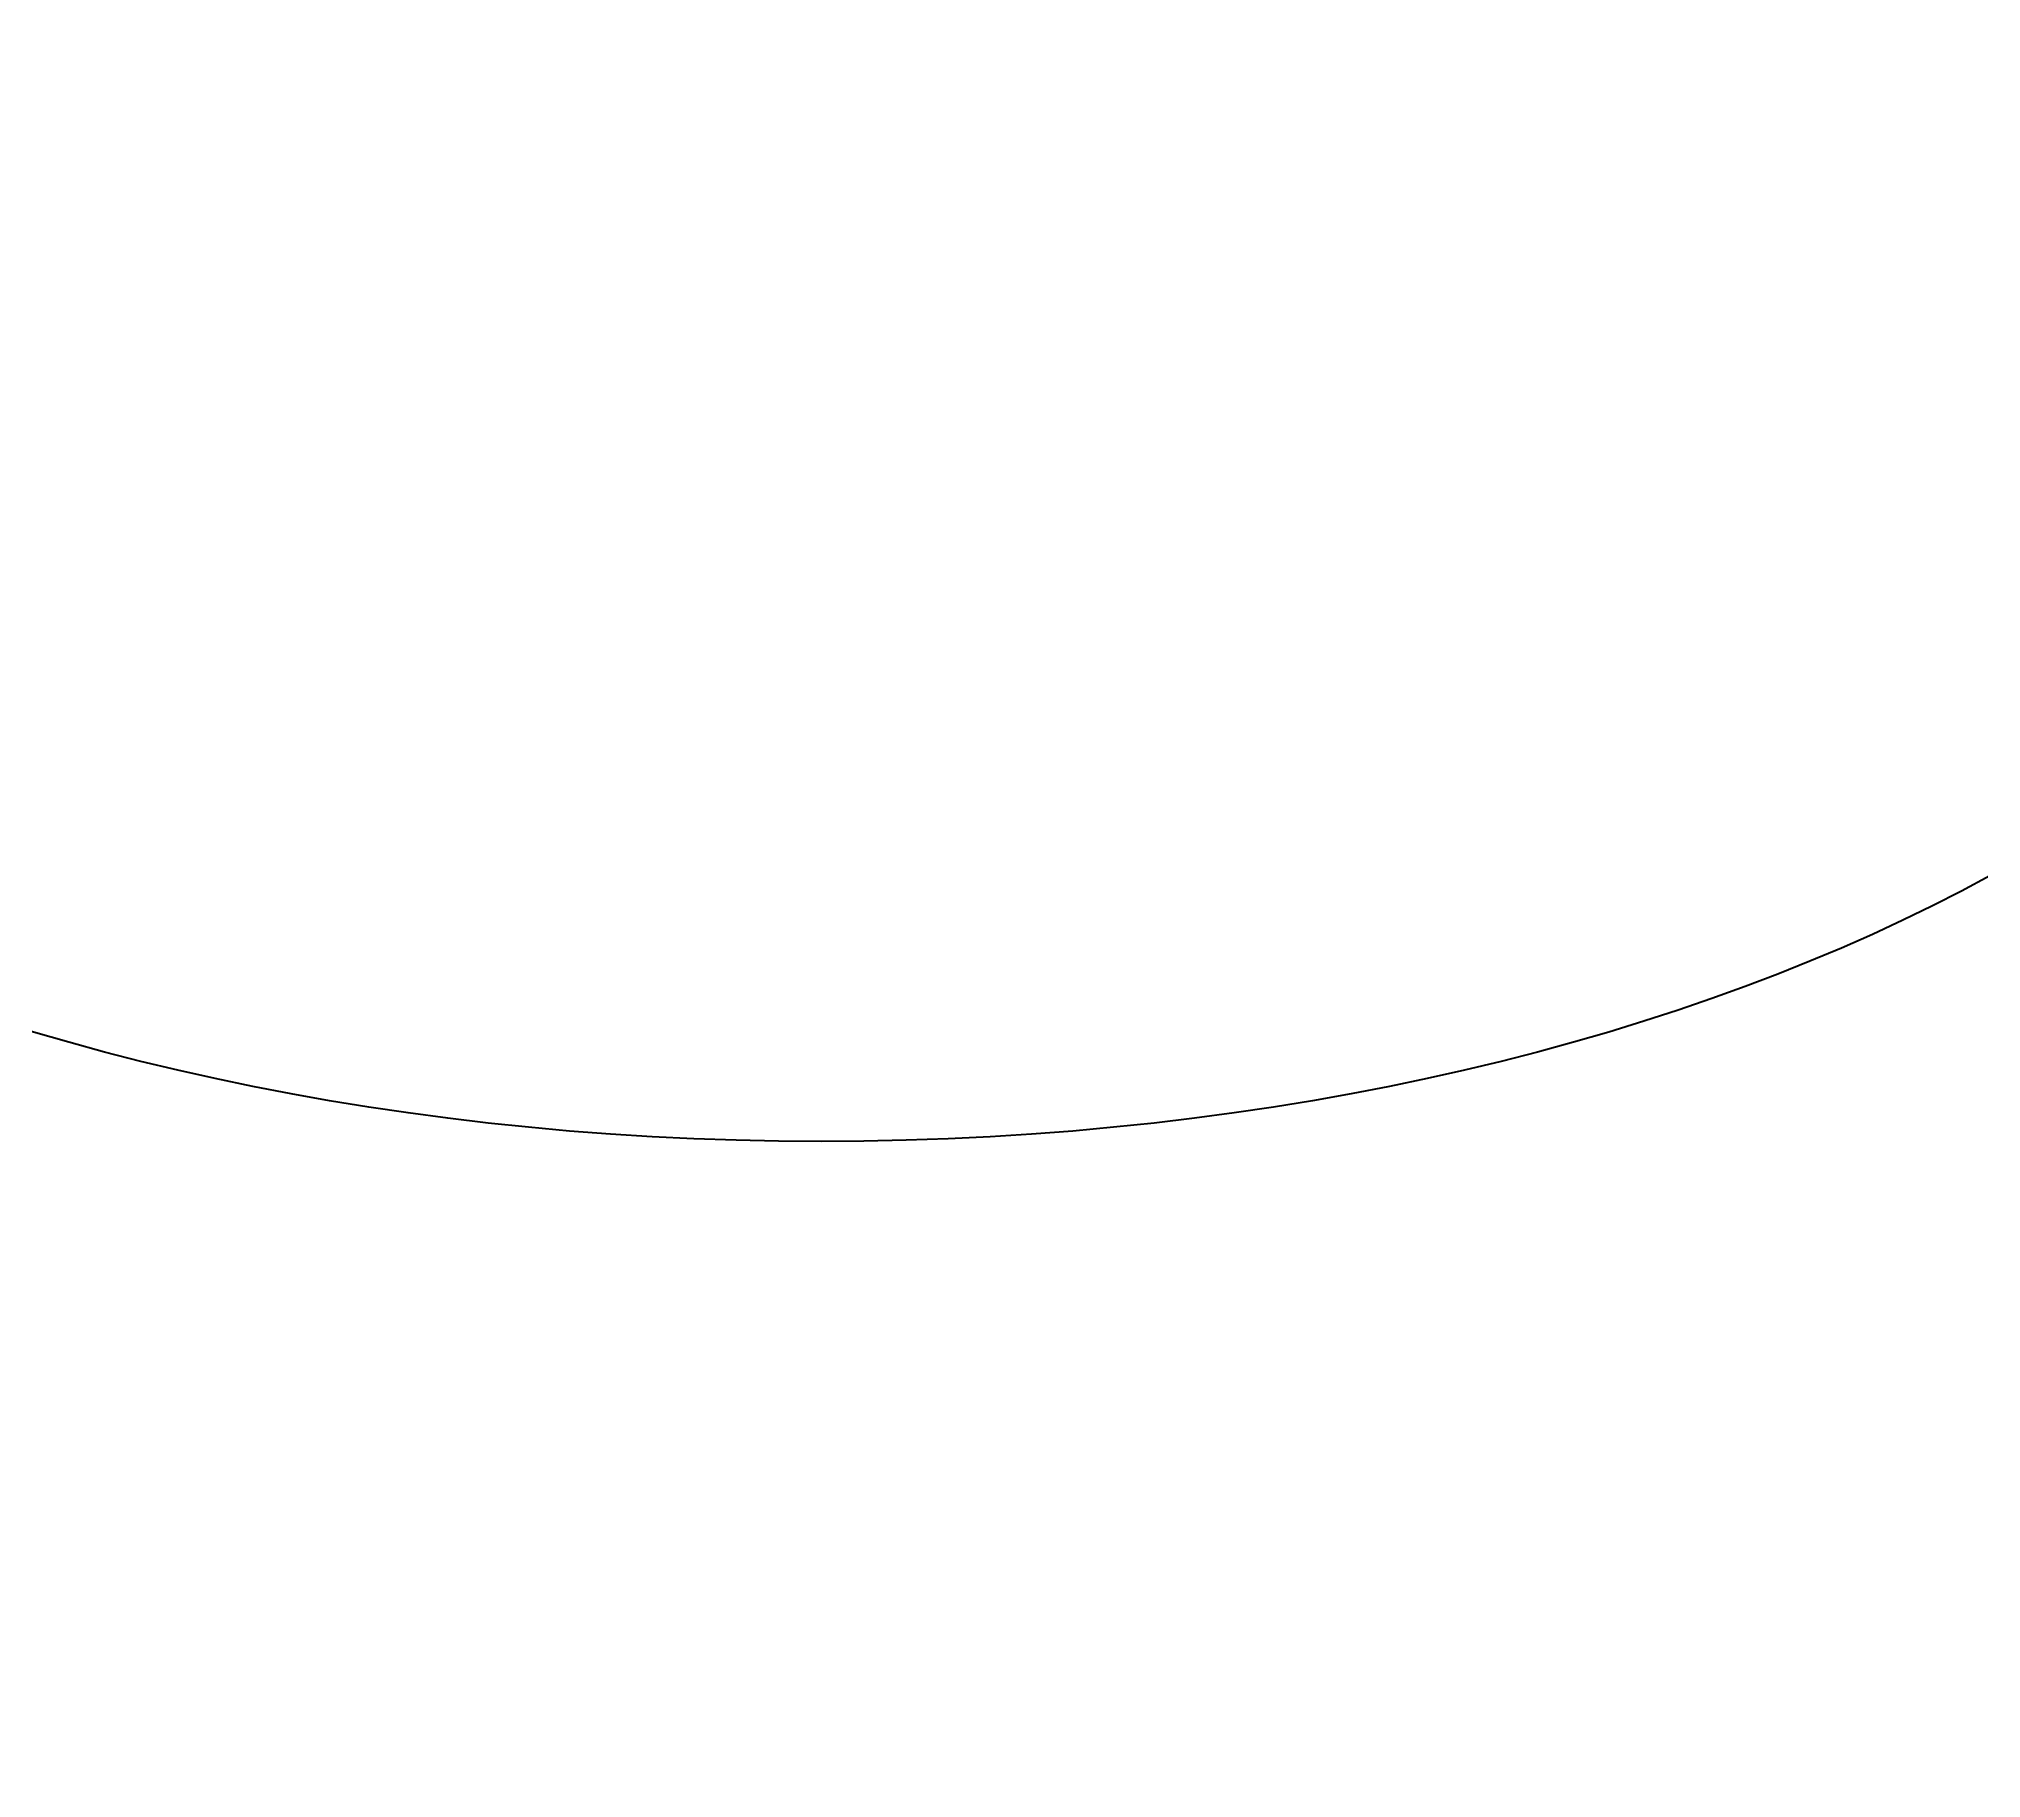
# Model space of a CAD drawing. Header units: millimetres. Extents: x -108005 to 5770, y 361 to 48765.
# Drawn here: x -103021 to -102273, y 10896 to 11566 of the extents above; entities that cross this region are included whole.
import ezdxf

# ---------------------------------------------------------------- set-up
doc = ezdxf.new("R2010")
doc.units = ezdxf.units.MM
doc.header["$PDMODE"] = 34
doc.header["$PDSIZE"] = 20
doc.linetypes.add('CENTER2', pattern=[1.125, 0.75, -0.125, 0.125, -0.125])
doc.styles.get("Standard").update_dxf_attribs({"font": ''})
doc.styles.get('Standard').set_extended_font_data('SimSun')
doc.dimstyles.new('ISO-25', dxfattribs={"dimtxt": 2.5, "dimasz": 2.5, "dimexe": 1.25, "dimexo": 0.625, "dimtad": 1, "dimtxsty": 'Standard', "dimcen": 2.5, "dimadec": 0, "dimazin": 0, "dimtfac": 1, "dimtmove": 0, "dimatfit": 3, "dimfxl": 1, "dimarcsym": 0})

# ---------------------------------------------------------------- blocks, each defined once
blk = doc.blocks.new('*D17')
at = {"color": 1, "lineweight": -2}
for p, q in [((-2257.544, 563.464), (-2403.996, 548.459)), ((-2488.553, 539.796), (-2408.97, 547.949)), ((-2493.527, 539.286), (-2498.501, 538.776))]:
    blk.add_line(p, q, dxfattribs=at)
blk.add_arc((-2448.762, 543.873), 40, 4.0595, 28.0598, dxfattribs=at)
at = {"color": 1}
for points in [[(-2404.081, 549.288), (-2403.911, 547.63), (-2408.97, 547.949)], [(-2493.612, 540.115), (-2493.442, 538.457), (-2488.553, 539.796)]]:
    blk.add_solid(points, dxfattribs=at)
at = {"layer": 'Defpoints', "color": 0}
for p in [(-2408.97, 547.949, 385.488), (-2488.553, 539.796, 385.488)]:
    blk.add_point(p, dxfattribs=at)
at = {"color": 1, "insert": (-2270.654, 568.163), "char_height": 10, "attachment_point": 5, "rotation": 5.85}
blk.add_mtext('∅80', dxfattribs=at)
blk = doc.blocks.new('*D20')
at = {"color": 1, "lineweight": -2}
for p, q in [((-2298.373, 438.403), (-2399.887, 386.009)), ((-2493.193, 337.852), (-2404.331, 383.716)), ((-2497.636, 335.559), (-2502.079, 333.265))]:
    blk.add_line(p, q, dxfattribs=at)
blk.add_arc((-2448.762, 360.784), 50, 0.7162, 28.7317, dxfattribs=at)
at = {"color": 1}
for points in [[(-2400.27, 386.749), (-2399.505, 385.268), (-2404.331, 383.716)], [(-2498.018, 336.299), (-2497.254, 334.818), (-2493.193, 337.852)]]:
    blk.add_solid(points, dxfattribs=at)
at = {"layer": 'Defpoints', "color": 0}
for p in [(-2404.331, 383.716, 385.488), (-2493.193, 337.852, 385.488)]:
    blk.add_point(p, dxfattribs=at)
at = {"color": 1, "insert": (-2315.471, 436.342), "char_height": 10, "attachment_point": 5, "rotation": 27.2993}
blk.add_mtext('∅100', dxfattribs=at)
blk = doc.blocks.new('1-201700122033 王淑娴.设计')
at = {"color": 0, "linetype": 'Continuous', "lineweight": 50}
blk.add_ellipse((-2424.234, 277.624, 385.488), major_axis=(15, 0), ratio=0.691431, dxfattribs=at)
for p1, p2, picture, middle in [((-2488.553, 539.796, 385.488), (-2408.97, 547.949, 385.488), '*D17', (-2270.041, 562.184)), ((-2493.193, 337.852, 385.488), (-2404.331, 383.716, 385.488), '*D20', (-2312.714, 431.001))]:
    dim = blk.add_diameter_dim_2p(p1=p1, p2=p2, dimstyle='ISO-25')
    dim.commit()
    dim.dimension.update_dxf_attribs({"geometry": picture, "text_midpoint": middle, "dimtype": 131})

msp = doc.modelspace()

# ---------------------------------------------------------------- block references
at = {"linetype": 'CENTER2', "xscale": -42.43822329641648, "yscale": -33.68232417404533, "zscale": 42.43822329641648, "rotation": 180}
msp.add_blockref('1-201700122033 王淑娴.设计', (160, 2140), dxfattribs=at)

doc.saveas('drawing.dxf')
